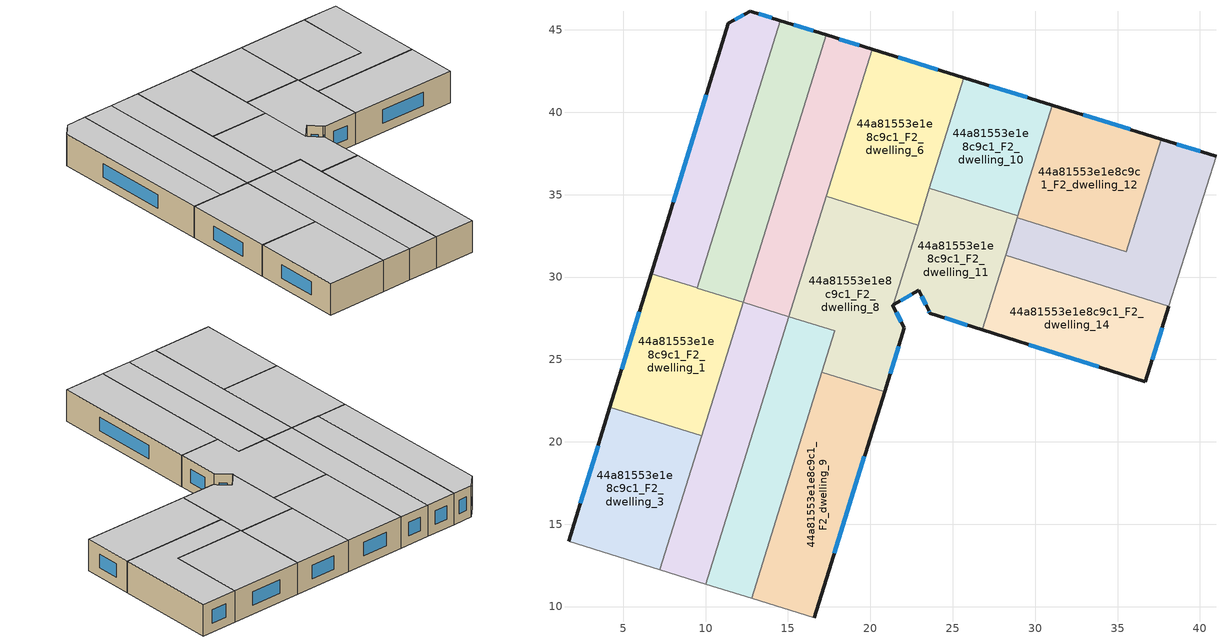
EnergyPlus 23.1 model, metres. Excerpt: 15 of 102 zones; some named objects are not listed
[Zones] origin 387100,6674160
44a81553e1e8c9c1_F2_dwelling_0
 floor to 44a81553e1e8c9c1_F1_dwelling_0 (EU_floor_Construction): 14.54,45.56 9.49,29.34 6.69,30.21 11.38,45.39 12.71,46.13 z6
 wall outside (EU_wall_Construction): 14.54,45.56 12.71,46.13 11.38,45.39 6.69,30.21 z6:9
 wall to 44a81553e1e8c9c1_F2_dwelling_1 (EU_wall_Construction): 6.69,30.21 9.49,29.34 z6:9
 wall to 44a81553e1e8c9c1_F2_dwelling_2 (EU_wall_Construction): 9.49,29.34 14.54,45.56 z6:9
 window (EU_Window_Construction): 14.02,45.72 13.23,45.97 / 10.04,41.06 8.03,34.55 / 12.33,45.92 11.76,45.6 z6.86:8.14
 ceiling to 44a81553e1e8c9c1_F3_dwelling_0 (EU_floor_Construction): 9.49,29.34 14.54,45.56 12.71,46.13 11.38,45.39 6.69,30.21 z9
44a81553e1e8c9c1_F2_dwelling_1
 floor to 44a81553e1e8c9c1_F1_dwelling_1 (EU_floor_Construction): 12.27,28.46 9.76,20.37 4.19,22.1 6.69,30.21 9.49,29.34 9.49,29.33 z6
 wall outside (EU_wall_Construction): 6.69,30.21 4.19,22.1 z6:9
 wall to 44a81553e1e8c9c1_F2_dwelling_2 (EU_wall_Construction): 12.27,28.46 9.49,29.33 9.49,29.34 z6:9
 wall to 44a81553e1e8c9c1_F2_dwelling_3 (EU_wall_Construction): 4.19,22.1 9.76,20.37 z6:9
 wall to 44a81553e1e8c9c1_F2_dwelling_5 (EU_wall_Construction): 9.76,20.37 12.27,28.46 z6:9
 window (EU_Window_Construction): 5.98,27.9 4.91,24.42 z6.86:8.14
 ceiling to 44a81553e1e8c9c1_F3_dwelling_1 (EU_floor_Construction): 9.76,20.37 12.27,28.46 9.49,29.33 9.49,29.34 6.69,30.21 4.19,22.1 z9
44a81553e1e8c9c1_F2_dwelling_10
 floor to 44a81553e1e8c9c1_F1_dwelling_10 (EU_floor_Construction): 31.04,40.43 28.95,33.72 23.59,35.39 25.67,42.1 z6
 wall outside (EU_wall_Construction): 31.04,40.43 25.67,42.1 z6:9
 wall to 44a81553e1e8c9c1_F2_dwelling_11 (EU_wall_Construction): 23.59,35.39 28.95,33.72 z6:9
 wall to 44a81553e1e8c9c1_F2_dwelling_12 (EU_wall_Construction): 28.95,33.72 31.04,40.43 z6:9
 wall to 44a81553e1e8c9c1_F2_dwelling_6 (EU_wall_Construction): 25.67,42.1 23.59,35.39 z6:9
 window (EU_Window_Construction): 29.51,40.9 27.21,41.62 z6.86:8.14
 ceiling to 44a81553e1e8c9c1_F3_dwelling_10 (EU_floor_Construction): 28.95,33.72 31.04,40.43 25.67,42.1 23.59,35.39 z9
44a81553e1e8c9c1_F2_dwelling_11
 floor to 44a81553e1e8c9c1_F1_dwelling_11 (EU_floor_Construction): 28.95,33.72 26.8,26.79 23.61,27.81 23.53,27.98 22.94,29.19 21.39,28.33 23.59,35.39 z6
 wall outside (EU_wall_Construction): 21.39,28.33 22.94,29.19 23.53,27.98 23.61,27.81 26.8,26.79 z6:9
 wall to 44a81553e1e8c9c1_F2_dwelling_14 (EU_wall_Construction): 26.8,26.79 28.21,31.33 z6:9
 wall to 44a81553e1e8c9c1_F2_dwelling_8 (EU_wall_Construction): 22.89,33.16 21.39,28.33 z6:9
 wall to 44a81553e1e8c9c1_F2_dwelling_13 (EU_wall_Construction): 28.21,31.33 28.91,33.6 z6:9
 wall to 44a81553e1e8c9c1_F2_dwelling_6 (EU_wall_Construction): 23.59,35.39 22.89,33.16 z6:9
 wall to 44a81553e1e8c9c1_F2_dwelling_12 (EU_wall_Construction): 28.91,33.6 28.95,33.72 z6:9
 window (EU_Window_Construction): 24.52,27.52 25.89,27.08 / 23.55,27.93 23.59,27.86 / 23.11,28.84 23.36,28.33 / 21.83,28.57 22.5,28.94 z6.86:8.14
 ceiling to 44a81553e1e8c9c1_F3_dwelling_11 (EU_floor_Construction): 26.8,26.79 28.95,33.72 23.59,35.39 21.39,28.33 22.94,29.19 23.53,27.98 23.61,27.81 z9
44a81553e1e8c9c1_F2_dwelling_12
 floor to 44a81553e1e8c9c1_F1_dwelling_12 (EU_floor_Construction): 37.66,38.37 35.53,31.54 28.91,33.6 31.04,40.43 z6
 wall outside (EU_wall_Construction): 37.66,38.37 31.04,40.43 z6:9
 wall to 44a81553e1e8c9c1_F2_dwelling_13 (EU_wall_Construction): 28.91,33.6 35.53,31.54 37.66,38.37 z6:9
 window (EU_Window_Construction): 35.77,38.96 32.93,39.84 z6.86:8.14
 ceiling to 44a81553e1e8c9c1_F3_dwelling_12 (EU_floor_Construction): 35.53,31.54 37.66,38.37 31.04,40.43 28.91,33.6 z9
44a81553e1e8c9c1_F2_dwelling_13
 floor to 44a81553e1e8c9c1_F1_dwelling_13 (EU_floor_Construction): 40.97,37.34 38.12,28.24 28.21,31.33 28.91,33.6 35.53,31.54 37.66,38.37 z6
 wall outside (EU_wall_Construction): 40.97,37.34 37.66,38.37 z6:9
 wall adiabatic (EU_wall_Construction): 38.12,28.24 40.97,37.34 z6:9
 wall to 44a81553e1e8c9c1_F2_dwelling_14 (EU_wall_Construction): 28.21,31.33 38.12,28.24 z6:9
 window (EU_Window_Construction): 40.03,37.63 38.6,38.07 z6.86:8.14
 ceiling to 44a81553e1e8c9c1_F3_dwelling_13 (EU_floor_Construction): 38.12,28.24 40.97,37.34 37.66,38.37 35.53,31.54 28.91,33.6 28.21,31.33 z9
44a81553e1e8c9c1_F2_dwelling_14
 floor to 44a81553e1e8c9c1_F1_dwelling_14 (EU_floor_Construction): 38.12,28.24 36.68,23.66 26.8,26.79 28.21,31.33 z6
 wall outside (EU_wall_Construction): 26.8,26.79 36.68,23.66 38.12,28.24 z6:9
 window (EU_Window_Construction): 37.1,24.97 37.71,26.93 / 29.62,25.9 33.86,24.55 z6.86:8.14
 ceiling to 44a81553e1e8c9c1_F3_dwelling_14 (EU_floor_Construction): 36.68,23.66 38.12,28.24 28.21,31.33 26.8,26.79 z9
44a81553e1e8c9c1_F2_dwelling_2
 floor to 44a81553e1e8c9c1_F1_dwelling_2 (EU_floor_Construction): 17.32,44.69 12.27,28.46 9.49,29.33 14.54,45.56 z6
 wall outside (EU_wall_Construction): 17.32,44.69 14.54,45.56 z6:9
 wall to 44a81553e1e8c9c1_F2_dwelling_4 (EU_wall_Construction): 12.27,28.46 17.32,44.69 z6:9
 window (EU_Window_Construction): 16.53,44.94 15.33,45.31 z6.86:8.14
 ceiling to 44a81553e1e8c9c1_F3_dwelling_2 (EU_floor_Construction): 12.27,28.46 17.32,44.69 14.54,45.56 9.49,29.33 z9
44a81553e1e8c9c1_F2_dwelling_3
 floor to 44a81553e1e8c9c1_F1_dwelling_3 (EU_floor_Construction): 9.76,20.37 7.23,12.24 1.68,13.96 4.19,22.1 z6
 wall outside (EU_wall_Construction): 4.19,22.1 1.68,13.96 z6:9
 wall adiabatic (EU_wall_Construction): 1.68,13.96 7.23,12.24 z6:9
 wall to 44a81553e1e8c9c1_F2_dwelling_5 (EU_wall_Construction): 7.23,12.24 9.75,20.37 z6:9
 window (EU_Window_Construction): 3.47,19.77 2.4,16.29 z6.86:8.14
 ceiling to 44a81553e1e8c9c1_F3_dwelling_3 (EU_floor_Construction): 7.23,12.24 9.76,20.37 4.19,22.1 1.68,13.96 z9
44a81553e1e8c9c1_F2_dwelling_4
 floor to 44a81553e1e8c9c1_F1_dwelling_4 (EU_floor_Construction): 20.11,43.83 15.06,27.6 12.27,28.46 17.32,44.69 z6
 wall outside (EU_wall_Construction): 20.11,43.83 17.32,44.69 z6:9
 wall to 44a81553e1e8c9c1_F2_dwelling_5 (EU_wall_Construction): 12.27,28.46 15.06,27.6 z6:9
 wall to 44a81553e1e8c9c1_F2_dwelling_6 (EU_wall_Construction): 17.33,34.89 20.11,43.83 z6:9
 wall to 44a81553e1e8c9c1_F2_dwelling_8 (EU_wall_Construction): 15.06,27.6 17.32,34.89 z6:9
 window (EU_Window_Construction): 19.31,44.08 18.12,44.45 z6.86:8.14
 ceiling to 44a81553e1e8c9c1_F3_dwelling_4 (EU_floor_Construction): 15.06,27.6 20.11,43.83 17.32,44.69 12.27,28.46 z9
44a81553e1e8c9c1_F2_dwelling_5
 floor to 44a81553e1e8c9c1_F1_dwelling_5 (EU_floor_Construction): 15.06,27.6 10.01,11.37 7.23,12.24 12.27,28.46 z6
 wall to 44a81553e1e8c9c1_F2_dwelling_7 (EU_wall_Construction): 10.01,11.37 15.06,27.6 z6:9
 wall adiabatic (EU_wall_Construction): 7.23,12.24 10.01,11.37 z6:9
 ceiling to 44a81553e1e8c9c1_F3_dwelling_5 (EU_floor_Construction): 10.01,11.37 15.06,27.6 12.27,28.46 7.23,12.24 z9
44a81553e1e8c9c1_F2_dwelling_6
 floor to 44a81553e1e8c9c1_F1_dwelling_6 (EU_floor_Construction): 25.67,42.1 22.89,33.16 17.33,34.89 20.11,43.83 z6
 wall outside (EU_wall_Construction): 25.67,42.1 20.11,43.83 z6:9
 wall to 44a81553e1e8c9c1_F2_dwelling_8 (EU_wall_Construction): 17.33,34.89 22.89,33.16 z6:9
 window (EU_Window_Construction): 24.08,42.59 21.7,43.33 z6.86:8.14
 ceiling to 44a81553e1e8c9c1_F3_dwelling_6 (EU_floor_Construction): 22.89,33.16 25.67,42.1 20.11,43.83 17.33,34.89 z9
44a81553e1e8c9c1_F2_dwelling_7
 floor to 44a81553e1e8c9c1_F1_dwelling_7 (EU_floor_Construction): 17.84,26.73 12.79,10.5 10.01,11.37 15.06,27.6 z6
 wall to 44a81553e1e8c9c1_F2_dwelling_8 (EU_wall_Construction): 17.06,24.22 17.84,26.73 15.06,27.6 z6:9
 wall adiabatic (EU_wall_Construction): 10.01,11.37 12.79,10.5 z6:9
 wall to 44a81553e1e8c9c1_F2_dwelling_9 (EU_wall_Construction): 12.79,10.5 17.06,24.22 z6:9
 ceiling to 44a81553e1e8c9c1_F3_dwelling_7 (EU_floor_Construction): 12.79,10.5 17.84,26.73 15.06,27.6 10.01,11.37 z9
44a81553e1e8c9c1_F2_dwelling_8
 floor to 44a81553e1e8c9c1_F1_dwelling_8 (EU_floor_Construction): 22.89,33.16 21.39,28.33 21.34,28.3 21.37,28.25 22.07,26.91 20.86,23.04 17.06,24.22 17.84,26.73 15.06,27.6 17.33,34.89 z6
 wall outside (EU_wall_Construction): 20.86,23.04 22.07,26.91 21.37,28.25 21.34,28.3 21.39,28.33 z6:9
 wall to 44a81553e1e8c9c1_F2_dwelling_9 (EU_wall_Construction): 17.06,24.22 20.86,23.04 z6:9
 window (EU_Window_Construction): 21.87,27.3 21.57,27.87 / 21.2,24.14 21.72,25.8 z6.86:8.14
 ceiling to 44a81553e1e8c9c1_F3_dwelling_8 (EU_floor_Construction): 20.86,23.04 22.07,26.91 21.37,28.25 21.34,28.3 21.39,28.33 22.89,33.16 17.33,34.89 15.06,27.6 17.84,26.73 17.06,24.22 z9
44a81553e1e8c9c1_F2_dwelling_9
 floor to 44a81553e1e8c9c1_F1_dwelling_9 (EU_floor_Construction): 20.86,23.04 16.59,9.33 12.79,10.5 17.06,24.22 z6
 wall outside (EU_wall_Construction): 16.59,9.33 20.86,23.04 z6:9
 wall adiabatic (EU_wall_Construction): 12.79,10.5 16.59,9.33 z6:9
 window (EU_Window_Construction): 17.81,13.24 19.64,19.12 z6.86:8.14
 ceiling to 44a81553e1e8c9c1_F3_dwelling_9 (EU_floor_Construction): 16.59,9.33 20.86,23.04 17.06,24.22 12.79,10.5 z9
[Building]
EU S2 Campaign: North Axis=0; Terrain=City; Solar Distribution=FullExterior
[Site:Location]
Helsinki-Vantaa.AP: Latitude=60.317; Longitude=24.963; Time Zone=2; Elevation=54.6
[SizingPeriod:WeatherFileDays]
AnnualSizingPeriod: Begin Month=1; Begin Day of Month=1; End Month=12; End Day of Month=31; Day of Week for Start Day=Monday; Use Weather File Daylight Saving Period=No; Use Weather File Rain and Snow Indicators=No
[MATERIAL]
EU_InternalMass_Material: Roughness=MediumRough; Thickness=0.1; Conductivity=1; Density=1800; Specific Heat=900; Thermal Absorptance=0.9; Solar Absorptance=0.7; Visible Absorptance=0.7
[MATERIAL:NOMASS] Roughness=MediumRough; Thermal Absorptance=0.9; Solar Absorptance=0.7; Visible Absorptance=0.7
Name | Thermal Resistance
EU_wall_NoMass | 1.10183
EU_floor_NoMass | 1.70606
[WINDOWMATERIAL:SIMPLEGLAZINGSYSTEM]
EU_Window_SimpleGlazing: UFactor=3.11035; Solar Heat Gain Coefficient=0.8; Visible Transmittance=0.8
[CONSTRUCTION]
EU_wall_Construction: EU_wall_NoMass
EU_floor_Construction: EU_floor_NoMass
EU_Window_Construction: EU_Window_SimpleGlazing
EU_InternalMass_Construction: EU_InternalMass_Material
[ZONE] Type=1; Multiplier=1; Ceiling Height=autocalculate; Floor Area=autocalculate; Part of Total Floor Area=Yes
Name | Volume
44a81553e1e8c9c1_F2_dwelling_0 | 148.672
44a81553e1e8c9c1_F2_dwelling_1 | 148.637
44a81553e1e8c9c1_F2_dwelling_10 | 118.43
44a81553e1e8c9c1_F2_dwelling_11 | 118.449
44a81553e1e8c9c1_F2_dwelling_12 | 148.599
44a81553e1e8c9c1_F2_dwelling_13 | 148.63
44a81553e1e8c9c1_F2_dwelling_14 | 148.644
44a81553e1e8c9c1_F2_dwelling_2 | 148.61
44a81553e1e8c9c1_F2_dwelling_3 | 148.641
44a81553e1e8c9c1_F2_dwelling_4 | 148.647
44a81553e1e8c9c1_F2_dwelling_5 | 148.625
44a81553e1e8c9c1_F2_dwelling_6 | 163.723
44a81553e1e8c9c1_F2_dwelling_7 | 148.636
44a81553e1e8c9c1_F2_dwelling_8 | 171.266
44a81553e1e8c9c1_F2_dwelling_9 | 171.25
[INTERNALMASS] Construction=EU_InternalMass_Construction
Name | Zone or ZoneList | Surface Area
44a81553e1e8c9c1_F2_dwelling_0_EU_InternalMass | 44a81553e1e8c9c1_F2_dwelling_0 | 49.5572
44a81553e1e8c9c1_F2_dwelling_1_EU_InternalMass | 44a81553e1e8c9c1_F2_dwelling_1 | 49.5457
44a81553e1e8c9c1_F2_dwelling_2_EU_InternalMass | 44a81553e1e8c9c1_F2_dwelling_2 | 49.5371
44a81553e1e8c9c1_F2_dwelling_3_EU_InternalMass | 44a81553e1e8c9c1_F2_dwelling_3 | 49.5489
44a81553e1e8c9c1_F2_dwelling_4_EU_InternalMass | 44a81553e1e8c9c1_F2_dwelling_4 | 49.5517
44a81553e1e8c9c1_F2_dwelling_5_EU_InternalMass | 44a81553e1e8c9c1_F2_dwelling_5 | 49.5417
44a81553e1e8c9c1_F2_dwelling_6_EU_InternalMass | 44a81553e1e8c9c1_F2_dwelling_6 | 54.5743
44a81553e1e8c9c1_F2_dwelling_7_EU_InternalMass | 44a81553e1e8c9c1_F2_dwelling_7 | 49.5454
44a81553e1e8c9c1_F2_dwelling_8_EU_InternalMass | 44a81553e1e8c9c1_F2_dwelling_8 | 57.0887
44a81553e1e8c9c1_F2_dwelling_9_EU_InternalMass | 44a81553e1e8c9c1_F2_dwelling_9 | 57.084
44a81553e1e8c9c1_F2_dwelling_10_EU_InternalMass | 44a81553e1e8c9c1_F2_dwelling_10 | 39.4773
44a81553e1e8c9c1_F2_dwelling_11_EU_InternalMass | 44a81553e1e8c9c1_F2_dwelling_11 | 39.4828
44a81553e1e8c9c1_F2_dwelling_12_EU_InternalMass | 44a81553e1e8c9c1_F2_dwelling_12 | 49.5329
44a81553e1e8c9c1_F2_dwelling_13_EU_InternalMass | 44a81553e1e8c9c1_F2_dwelling_13 | 49.5433
44a81553e1e8c9c1_F2_dwelling_14_EU_InternalMass | 44a81553e1e8c9c1_F2_dwelling_14 | 49.5452
[OTHEREQUIPMENT] Fuel Type=Electricity; Design Level Calculation Method=Watts/Area; Power per Zone Floor Area=1; Fraction Latent=0; Fraction Radiant=0; Fraction Lost=0; Carbon Dioxide Generation Rate=0; EndUse Subcategory=EU_Step8_InternalGains
Name | Zone or ZoneList or Space or SpaceList | Schedule
EU_Step8_InternalGain_44a81553e1e8c9c1_F2_dwelling_0_f000 | 44a81553e1e8c9c1_F2_dwelling_0 | EU_Step8_GainSchedule_44a81553e1e8c9c1_F2_dwelling_0_f000
EU_Step8_InternalGain_44a81553e1e8c9c1_F2_dwelling_1_f000 | 44a81553e1e8c9c1_F2_dwelling_1 | EU_Step8_GainSchedule_44a81553e1e8c9c1_F2_dwelling_1_f000
EU_Step8_InternalGain_44a81553e1e8c9c1_F2_dwelling_2_f000 | 44a81553e1e8c9c1_F2_dwelling_2 | EU_Step8_GainSchedule_44a81553e1e8c9c1_F2_dwelling_2_f000
EU_Step8_InternalGain_44a81553e1e8c9c1_F2_dwelling_3_f000 | 44a81553e1e8c9c1_F2_dwelling_3 | EU_Step8_GainSchedule_44a81553e1e8c9c1_F2_dwelling_3_f000
EU_Step8_InternalGain_44a81553e1e8c9c1_F2_dwelling_4_f000 | 44a81553e1e8c9c1_F2_dwelling_4 | EU_Step8_GainSchedule_44a81553e1e8c9c1_F2_dwelling_4_f000
EU_Step8_InternalGain_44a81553e1e8c9c1_F2_dwelling_5_f000 | 44a81553e1e8c9c1_F2_dwelling_5 | EU_Step8_GainSchedule_44a81553e1e8c9c1_F2_dwelling_5_f000
EU_Step8_InternalGain_44a81553e1e8c9c1_F2_dwelling_6_f000 | 44a81553e1e8c9c1_F2_dwelling_6 | EU_Step8_GainSchedule_44a81553e1e8c9c1_F2_dwelling_6_f000
EU_Step8_InternalGain_44a81553e1e8c9c1_F2_dwelling_7_f000 | 44a81553e1e8c9c1_F2_dwelling_7 | EU_Step8_GainSchedule_44a81553e1e8c9c1_F2_dwelling_7_f000
EU_Step8_InternalGain_44a81553e1e8c9c1_F2_dwelling_8_f000 | 44a81553e1e8c9c1_F2_dwelling_8 | EU_Step8_GainSchedule_44a81553e1e8c9c1_F2_dwelling_8_f000
EU_Step8_InternalGain_44a81553e1e8c9c1_F2_dwelling_9_f000 | 44a81553e1e8c9c1_F2_dwelling_9 | EU_Step8_GainSchedule_44a81553e1e8c9c1_F2_dwelling_9_f000
EU_Step8_InternalGain_44a81553e1e8c9c1_F2_dwelling_10_f000 | 44a81553e1e8c9c1_F2_dwelling_10 | EU_Step8_GainSchedule_44a81553e1e8c9c1_F2_dwelling_10_f000
EU_Step8_InternalGain_44a81553e1e8c9c1_F2_dwelling_11_f000 | 44a81553e1e8c9c1_F2_dwelling_11 | EU_Step8_GainSchedule_44a81553e1e8c9c1_F2_dwelling_11_f000
EU_Step8_InternalGain_44a81553e1e8c9c1_F2_dwelling_12_f000 | 44a81553e1e8c9c1_F2_dwelling_12 | EU_Step8_GainSchedule_44a81553e1e8c9c1_F2_dwelling_12_f000
EU_Step8_InternalGain_44a81553e1e8c9c1_F2_dwelling_13_f000 | 44a81553e1e8c9c1_F2_dwelling_13 | EU_Step8_GainSchedule_44a81553e1e8c9c1_F2_dwelling_13_f000
EU_Step8_InternalGain_44a81553e1e8c9c1_F2_dwelling_14_f000 | 44a81553e1e8c9c1_F2_dwelling_14 | EU_Step8_GainSchedule_44a81553e1e8c9c1_F2_dwelling_14_f000
[ZONEVENTILATION:DESIGNFLOWRATE] Schedule=EU_AlwaysOn; Design Flow Rate Calculation Method=AirChanges/Hour; Air Changes per Hour=0.756316; Ventilation Type=Natural; Fan Pressure Rise=0; Fan Total Efficiency=1; Constant Term Coefficient=1; Temperature Term Coefficient=0; Velocity Term Coefficient=0; Velocity Squared Term Coefficient=0; Minimum Indoor Temperature=-100; Maximum Indoor Temperature=100; Delta Temperature=-100; Minimum Outdoor Temperature=-100; Maximum Outdoor Temperature=100; Maximum Wind Speed=40
Name | Zone or ZoneList or Space or SpaceList
EU_ConstantAir_44a81553e1e8c9c1_F2_dwelling_0 | 44a81553e1e8c9c1_F2_dwelling_0
EU_ConstantAir_44a81553e1e8c9c1_F2_dwelling_1 | 44a81553e1e8c9c1_F2_dwelling_1
EU_ConstantAir_44a81553e1e8c9c1_F2_dwelling_2 | 44a81553e1e8c9c1_F2_dwelling_2
EU_ConstantAir_44a81553e1e8c9c1_F2_dwelling_3 | 44a81553e1e8c9c1_F2_dwelling_3
EU_ConstantAir_44a81553e1e8c9c1_F2_dwelling_4 | 44a81553e1e8c9c1_F2_dwelling_4
EU_ConstantAir_44a81553e1e8c9c1_F2_dwelling_5 | 44a81553e1e8c9c1_F2_dwelling_5
EU_ConstantAir_44a81553e1e8c9c1_F2_dwelling_6 | 44a81553e1e8c9c1_F2_dwelling_6
EU_ConstantAir_44a81553e1e8c9c1_F2_dwelling_7 | 44a81553e1e8c9c1_F2_dwelling_7
EU_ConstantAir_44a81553e1e8c9c1_F2_dwelling_8 | 44a81553e1e8c9c1_F2_dwelling_8
EU_ConstantAir_44a81553e1e8c9c1_F2_dwelling_9 | 44a81553e1e8c9c1_F2_dwelling_9
EU_ConstantAir_44a81553e1e8c9c1_F2_dwelling_10 | 44a81553e1e8c9c1_F2_dwelling_10
EU_ConstantAir_44a81553e1e8c9c1_F2_dwelling_11 | 44a81553e1e8c9c1_F2_dwelling_11
EU_ConstantAir_44a81553e1e8c9c1_F2_dwelling_12 | 44a81553e1e8c9c1_F2_dwelling_12
EU_ConstantAir_44a81553e1e8c9c1_F2_dwelling_13 | 44a81553e1e8c9c1_F2_dwelling_13
EU_ConstantAir_44a81553e1e8c9c1_F2_dwelling_14 | 44a81553e1e8c9c1_F2_dwelling_14
[HVACTEMPLATE:THERMOSTAT] Constant Heating Setpoint=20; Constant Cooling Setpoint=50
EU_HeatOnly_44a81553e1e8c9c1_F3_dwelling_7; EU_HeatOnly_44a81553e1e8c9c1_F3_dwelling_8; EU_HeatOnly_44a81553e1e8c9c1_F3_dwelling_9; EU_HeatOnly_44a81553e1e8c9c1_F3_dwelling_10; EU_HeatOnly_44a81553e1e8c9c1_F3_dwelling_11; EU_HeatOnly_44a81553e1e8c9c1_F3_dwelling_12; EU_HeatOnly_44a81553e1e8c9c1_F3_dwelling_13; EU_HeatOnly_44a81553e1e8c9c1_F3_dwelling_14; EU_HeatOnly_44a81553e1e8c9c1_F4_dwelling_0; EU_HeatOnly_44a81553e1e8c9c1_F4_dwelling_1; EU_HeatOnly_44a81553e1e8c9c1_F4_dwelling_2; EU_HeatOnly_44a81553e1e8c9c1_F4_dwelling_3; EU_HeatOnly_44a81553e1e8c9c1_F4_dwelling_4; EU_HeatOnly_44a81553e1e8c9c1_F4_dwelling_5; EU_HeatOnly_44a81553e1e8c9c1_F4_dwelling_6; EU_HeatOnly_44a81553e1e8c9c1_F4_dwelling_7; EU_HeatOnly_44a81553e1e8c9c1_F4_dwelling_8; EU_HeatOnly_44a81553e1e8c9c1_F4_dwelling_9; EU_HeatOnly_44a81553e1e8c9c1_F4_dwelling_10; EU_HeatOnly_44a81553e1e8c9c1_F4_dwelling_11; EU_HeatOnly_44a81553e1e8c9c1_F4_dwelling_12; EU_HeatOnly_44a81553e1e8c9c1_F4_dwelling_13; EU_HeatOnly_44a81553e1e8c9c1_F5_dwelling_0; EU_HeatOnly_44a81553e1e8c9c1_F5_dwelling_1; EU_HeatOnly_44a81553e1e8c9c1_F5_dwelling_2; EU_HeatOnly_44a81553e1e8c9c1_F5_dwelling_3; EU_HeatOnly_44a81553e1e8c9c1_F5_dwelling_4; EU_HeatOnly_44a81553e1e8c9c1_F5_dwelling_5; EU_HeatOnly_44a81553e1e8c9c1_F5_dwelling_6; EU_HeatOnly_44a81553e1e8c9c1_F5_dwelling_7; EU_HeatOnly_44a81553e1e8c9c1_F5_dwelling_8; EU_HeatOnly_44a81553e1e8c9c1_F5_dwelling_9; EU_HeatOnly_44a81553e1e8c9c1_F5_dwelling_10; EU_HeatOnly_44a81553e1e8c9c1_F5_dwelling_11; EU_HeatOnly_44a81553e1e8c9c1_F5_dwelling_12; EU_HeatOnly_44a81553e1e8c9c1_F5_dwelling_13; EU_HeatOnly_44a81553e1e8c9c1_F6_dwelling_0; EU_HeatOnly_44a81553e1e8c9c1_F6_dwelling_1; EU_HeatOnly_44a81553e1e8c9c1_F6_dwelling_2; EU_HeatOnly_44a81553e1e8c9c1_F6_dwelling_3; EU_HeatOnly_44a81553e1e8c9c1_F6_dwelling_4; EU_HeatOnly_44a81553e1e8c9c1_F6_dwelling_5; EU_HeatOnly_44a81553e1e8c9c1_F6_dwelling_6; EU_HeatOnly_44a81553e1e8c9c1_F6_dwelling_7; EU_HeatOnly_44a81553e1e8c9c1_F6_dwelling_8; EU_HeatOnly_44a81553e1e8c9c1_F6_dwelling_9; EU_HeatOnly_44a81553e1e8c9c1_F6_dwelling_10; EU_HeatOnly_44a81553e1e8c9c1_F6_dwelling_11; EU_HeatOnly_44a81553e1e8c9c1_F6_dwelling_12; EU_HeatOnly_44a81553e1e8c9c1_F6_dwelling_13
[HVACTEMPLATE:ZONE:IDEALLOADSAIRSYSTEM] System Availability Schedule=EU_AlwaysOn; Maximum Heating Supply Air Temperature=50; Minimum Cooling Supply Air Temperature=13; Maximum Heating Supply Air Humidity Ratio=0.0156; Minimum Cooling Supply Air Humidity Ratio=0.0077; Heating Limit=NoLimit; Cooling Limit=NoLimit; Heating Availability Schedule=EU_AlwaysOn; Cooling Availability Schedule=EU_CoolingOff; Dehumidification Control Type=ConstantSensibleHeatRatio; Cooling Sensible Heat Ratio=0.7; Dehumidification Setpoint=60; Humidification Control Type=None; Humidification Setpoint=30; Outdoor Air Method=None; Outdoor Air Flow Rate per Person=0.00944; Outdoor Air Flow Rate per Zone Floor Area=0; Outdoor Air Flow Rate per Zone=0; Demand Controlled Ventilation Type=None; Outdoor Air Economizer Type=NoEconomizer; Heat Recovery Type=None; Sensible Heat Recovery Effectiveness=0.7; Latent Heat Recovery Effectiveness=0.65
Name | Template Thermostat
44a81553e1e8c9c1_F2_dwelling_0 | EU_HeatOnly_44a81553e1e8c9c1_F2_dwelling_0
44a81553e1e8c9c1_F2_dwelling_1 | EU_HeatOnly_44a81553e1e8c9c1_F2_dwelling_1
44a81553e1e8c9c1_F2_dwelling_2 | EU_HeatOnly_44a81553e1e8c9c1_F2_dwelling_2
44a81553e1e8c9c1_F2_dwelling_3 | EU_HeatOnly_44a81553e1e8c9c1_F2_dwelling_3
44a81553e1e8c9c1_F2_dwelling_4 | EU_HeatOnly_44a81553e1e8c9c1_F2_dwelling_4
44a81553e1e8c9c1_F2_dwelling_5 | EU_HeatOnly_44a81553e1e8c9c1_F2_dwelling_5
44a81553e1e8c9c1_F2_dwelling_6 | EU_HeatOnly_44a81553e1e8c9c1_F2_dwelling_6
44a81553e1e8c9c1_F2_dwelling_7 | EU_HeatOnly_44a81553e1e8c9c1_F2_dwelling_7
44a81553e1e8c9c1_F2_dwelling_8 | EU_HeatOnly_44a81553e1e8c9c1_F2_dwelling_8
44a81553e1e8c9c1_F2_dwelling_9 | EU_HeatOnly_44a81553e1e8c9c1_F2_dwelling_9
44a81553e1e8c9c1_F2_dwelling_10 | EU_HeatOnly_44a81553e1e8c9c1_F2_dwelling_10
44a81553e1e8c9c1_F2_dwelling_11 | EU_HeatOnly_44a81553e1e8c9c1_F2_dwelling_11
44a81553e1e8c9c1_F2_dwelling_12 | EU_HeatOnly_44a81553e1e8c9c1_F2_dwelling_12
44a81553e1e8c9c1_F2_dwelling_13 | EU_HeatOnly_44a81553e1e8c9c1_F2_dwelling_13
44a81553e1e8c9c1_F2_dwelling_14 | EU_HeatOnly_44a81553e1e8c9c1_F2_dwelling_14
[SIZING:ZONE] Zone Cooling Design Supply Air Temperature Input Method=SupplyAirTemperature; Zone Cooling Design Supply Air Temperature=13; Zone Heating Design Supply Air Temperature Input Method=SupplyAirTemperature; Zone Heating Design Supply Air Temperature=50; Zone Cooling Design Supply Air Humidity Ratio=0.008; Zone Heating Design Supply Air Humidity Ratio=0.008; Cooling Design Air Flow Method=DesignDay; Cooling Design Air Flow Rate=0; Cooling Minimum Air Flow per Zone Floor Area=0.000762; Cooling Minimum Air Flow=0; Cooling Minimum Air Flow Fraction=0.2; Heating Design Air Flow Method=DesignDay; Heating Design Air Flow Rate=0; Heating Maximum Air Flow per Zone Floor Area=0.002032; Heating Maximum Air Flow=0.141576; Heating Maximum Air Flow Fraction=0.3; Account for Dedicated Outdoor Air System=No; Dedicated Outdoor Air System Control Strategy=NeutralSupplyAir; Dedicated Outdoor Air Low Setpoint Temperature for Design=autosize; Dedicated Outdoor Air High Setpoint Temperature for Design=autosize; Zone Load Sizing Method=Sensible Load Only No Latent Load; Zone Latent Cooling Design Supply Air Humidity Ratio Input Method=HumidityRatioDifference; Zone Cooling Design Supply Air Humidity Ratio Difference=0.005; Zone Latent Heating Design Supply Air Humidity Ratio Input Method=HumidityRatioDifference; Zone Humidification Design Supply Air Humidity Ratio Difference=0.005
44a81553e1e8c9c1_F2_dwelling_0; 44a81553e1e8c9c1_F2_dwelling_1; 44a81553e1e8c9c1_F2_dwelling_2; 44a81553e1e8c9c1_F2_dwelling_3; 44a81553e1e8c9c1_F2_dwelling_4; 44a81553e1e8c9c1_F2_dwelling_5; 44a81553e1e8c9c1_F2_dwelling_6; 44a81553e1e8c9c1_F2_dwelling_7; 44a81553e1e8c9c1_F2_dwelling_8; 44a81553e1e8c9c1_F2_dwelling_9; 44a81553e1e8c9c1_F2_dwelling_10; 44a81553e1e8c9c1_F2_dwelling_11; 44a81553e1e8c9c1_F2_dwelling_12; 44a81553e1e8c9c1_F2_dwelling_13; 44a81553e1e8c9c1_F2_dwelling_14
[SCHEDULE:CONSTANT]
Name | Hourly Value
EU_AlwaysOn | 1
EU_CoolingOff | 0
[SCHEDULE:FILE] Column Number=1; Rows to Skip at Top=0; Number of Hours of Data=8760; Column Separator=Comma; Interpolate to Timestep=No; Minutes per Item=60; Adjust Schedule for Daylight Savings=Yes
Name | File
EU_Step8_GainSchedule_44a81553e1e8c9c1_F2_dwelling_0_f000 | ../../schedules/44a81553e1e8c9c1/44a81553e1e8c9c1_F2_dwelling_0_f000_gain.csv
EU_Step8_GainSchedule_44a81553e1e8c9c1_F2_dwelling_1_f000 | ../../schedules/44a81553e1e8c9c1/44a81553e1e8c9c1_F2_dwelling_1_f000_gain.csv
EU_Step8_GainSchedule_44a81553e1e8c9c1_F2_dwelling_2_f000 | ../../schedules/44a81553e1e8c9c1/44a81553e1e8c9c1_F2_dwelling_2_f000_gain.csv
EU_Step8_GainSchedule_44a81553e1e8c9c1_F2_dwelling_3_f000 | ../../schedules/44a81553e1e8c9c1/44a81553e1e8c9c1_F2_dwelling_3_f000_gain.csv
EU_Step8_GainSchedule_44a81553e1e8c9c1_F2_dwelling_4_f000 | ../../schedules/44a81553e1e8c9c1/44a81553e1e8c9c1_F2_dwelling_4_f000_gain.csv
EU_Step8_GainSchedule_44a81553e1e8c9c1_F2_dwelling_5_f000 | ../../schedules/44a81553e1e8c9c1/44a81553e1e8c9c1_F2_dwelling_5_f000_gain.csv
EU_Step8_GainSchedule_44a81553e1e8c9c1_F2_dwelling_6_f000 | ../../schedules/44a81553e1e8c9c1/44a81553e1e8c9c1_F2_dwelling_6_f000_gain.csv
EU_Step8_GainSchedule_44a81553e1e8c9c1_F2_dwelling_7_f000 | ../../schedules/44a81553e1e8c9c1/44a81553e1e8c9c1_F2_dwelling_7_f000_gain.csv
EU_Step8_GainSchedule_44a81553e1e8c9c1_F2_dwelling_8_f000 | ../../schedules/44a81553e1e8c9c1/44a81553e1e8c9c1_F2_dwelling_8_f000_gain.csv
EU_Step8_GainSchedule_44a81553e1e8c9c1_F2_dwelling_9_f000 | ../../schedules/44a81553e1e8c9c1/44a81553e1e8c9c1_F2_dwelling_9_f000_gain.csv
EU_Step8_GainSchedule_44a81553e1e8c9c1_F2_dwelling_10_f000 | ../../schedules/44a81553e1e8c9c1/44a81553e1e8c9c1_F2_dwelling_10_f000_gain.csv
EU_Step8_GainSchedule_44a81553e1e8c9c1_F2_dwelling_11_f000 | ../../schedules/44a81553e1e8c9c1/44a81553e1e8c9c1_F2_dwelling_11_f000_gain.csv
EU_Step8_GainSchedule_44a81553e1e8c9c1_F2_dwelling_12_f000 | ../../schedules/44a81553e1e8c9c1/44a81553e1e8c9c1_F2_dwelling_12_f000_gain.csv
EU_Step8_GainSchedule_44a81553e1e8c9c1_F2_dwelling_13_f000 | ../../schedules/44a81553e1e8c9c1/44a81553e1e8c9c1_F2_dwelling_13_f000_gain.csv
EU_Step8_GainSchedule_44a81553e1e8c9c1_F2_dwelling_14_f000 | ../../schedules/44a81553e1e8c9c1/44a81553e1e8c9c1_F2_dwelling_14_f000_gain.csv
